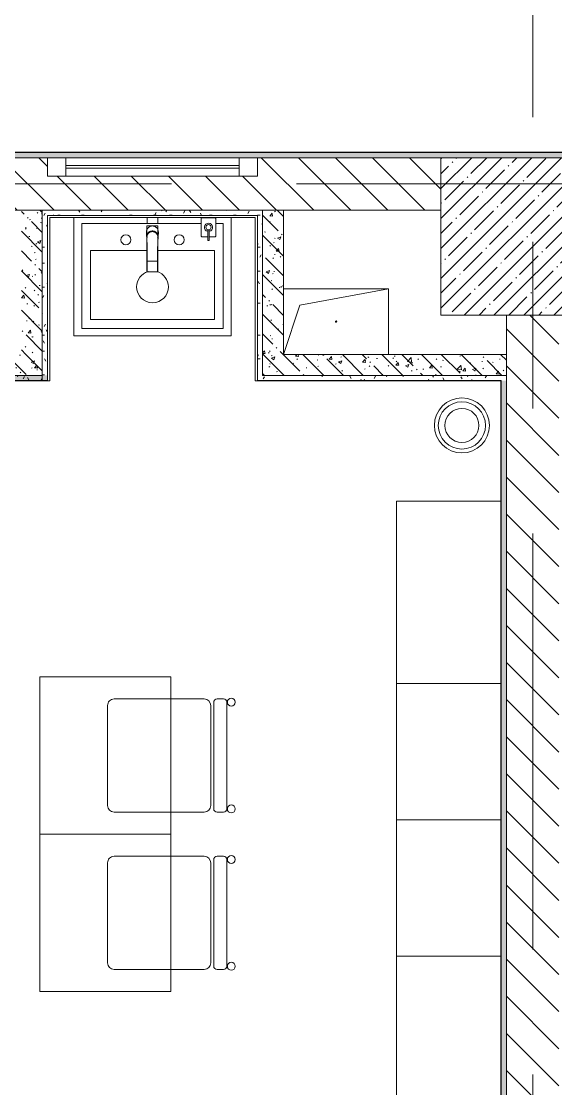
# Model space of a CAD drawing. Header units: millimetres. Extents: x -5714 to 188114, y -8553 to 29000.
# Drawn here: x 10560 to 12597, y 4350 to 8420 of the extents above; entities that cross this region are included whole.
import ezdxf

# ---------------------------------------------------------------- set-up
doc = ezdxf.new("R2010")
doc.units = ezdxf.units.MM
doc.linetypes.add('Осевая', pattern=[3175, 635, -476.25, 1587.5, -476.25])
for name, color, linetype, lineweight in [('0-1', 7, 'Continuous', 9), ('A-GENM', 7, 'Continuous', 9), ('A-GLAZ', 7, 'Continuous', 9), ('A-GLAZ-1', 7, 'Continuous', 13), ('A-WALL', 7, 'Continuous', 9), ('I-WALL', 7, 'Continuous', 9), ('P-SANR-FIXT', 7, 'Continuous', 9), ('P-SANR-FIXT-1', 7, 'Continuous', 13), ('S-COLS', 7, 'Continuous', 9), ('Оси-2', 7, 'Осевая', 9)]:
    doc.layers.add(name, color=color, linetype=linetype, lineweight=lineweight)
for name, color, linetype, lineweight, true_color in [('A-WALL-1', 7, 'Continuous', 9, 0x3c3c3c), ('A-WALL-FNSH-1', 7, 'Continuous', 9, 0x3c3c3c), ('I-FURN-1', 7, 'Continuous', 9, 0xf0f0f0)]:
    doc.layers.add(name, color=color, linetype=linetype, lineweight=lineweight, true_color=true_color)
pattern_1 = [(135, (0, 0), (-70.7107, -70.7107), [])]
pattern_2 = [(135, (0, 0), (-75.43415, -75.43415), [106.68, -17.78, 3.556, -17.78]), (135, (0, 75.39), (-75.43415, -75.43415), []), (50, (0, 0), (127.5292, -11.1576), [13.335, -146.685]), (355, (0, 0), (-24.6697, 133.74), [10.668, -117.348]), (100.451, (10.63, -0.93), (102.8597, 122.5818), [11.333, -124.663]), (46.184, (0, 35.56), (189.7552, -29.4304), [20.002, -220.027]), (96.636, (15.81, 33.1), (166.1822, 173.1996), [17, -186.995]), (351.184, (0, 35.56), (166.184, 173.1976), [16.002, -176.022]), (21, (17.78, 26.67), (106.1303, -71.586), [13.335, -146.685]), (326, (17.78, 26.67), (43.2619, 128.9318), [10.668, -117.348]), (71.451, (26.62, 20.7), (149.392, 57.3451), [11.333, -124.663]), (37.5, (0, 0), (2.16223, 59.18836), [3.353, -112.573, 3.353, -115.773, -117.792]), (37.5, (0, 0), (2.16223, 59.18836), [-235.052, 3.353, -114.44]), (7.5, (0, 0), (46.77386, 70.12615), [3.353, -64.567, 3.353, -109.906, -44.894]), (7.5, (0, 0), (46.77386, 70.12615), [-181.178, 3.353, -41.542]), (327.5, (-39.65, 0), (94.91367, -4.0101), [3.353, -41.097, 3.353, -135.331, -184.023]), (327.5, (-39.65, 0), (94.91367, -4.0101), [-183.134, 3.353, -180.67]), (317.5, (-57.43, 0), (103.69057, 17.7988), [3.353, -54.432, 3.353, -88.748, -130.683]), (317.5, (-57.43, 0), (103.69057, 17.7988), [-149.885, 3.353, -127.33])]
pattern_3 = [(0, (0, 0), (121.92, 30.48), [10.058, -81.382, 10.058, -81.382, -487.68]), (0, (0, 0), (121.92, 30.48), [-182.88, 10.058, -172.822, 10.058, -81.382, -213.36]), (0, (0, 0), (121.92, 30.48), [-457.2, 10.058, -50.902, 10.058, -142.342]), (120, (45.72, 15.24), (-87.356454, 90.345817), [10.058, -81.382, 10.058, -81.382, -487.68]), (120, (45.72, 15.24), (-87.356454, 90.345817), [-182.88, 10.058, -172.822, 10.058, -81.382, -213.36]), (120, (45.72, 15.24), (-87.356454, 90.345817), [-457.2, 10.058, -50.902, 10.058, -142.342]), (240, (60.96, 76.2), (-34.563546, -120.825817), [10.058, -81.382, 10.058, -81.382, -487.68]), (240, (60.96, 76.2), (-34.563546, -120.825817), [-182.88, 10.058, -172.822, 10.058, -81.382, -213.36]), (240, (60.96, 76.2), (-34.563546, -120.825817), [-457.2, 10.058, -50.902, 10.058, -142.342])]

# ---------------------------------------------------------------- blocks, each defined once
blk = doc.blocks.new('BSC_Колонна _Прямоугольная - 600х600-20441433-План размещения напольных электротехнических лючков и розеток 3 этажа в осях 1-12')
at = {"layer": 'S-COLS'}
h = blk.add_hatch(dxfattribs=at)
h.set_pattern_fill('FP_30', color=256, style=0, pattern_type=2)
h.set_pattern_definition([(45, (-12460, -7600), (-57.02463, 57.02463), []), (45, (-12402.975, -7600), (-57.02463, 57.02463), [100.806, -20.161, 3.353, -16.808])])
h.paths.add_polyline_path([(-300, -300), (300, -300), (300, 300), (-300, 300), (-300, -60.6)])
for p, q in [((300, 300), (-300, 300)), ((-300, 300), (-300, -300)), ((300, -300), (300, 300)), ((-300, -300), (300, -300))]:
    blk.add_line(p, q, dxfattribs=at)
blk = doc.blocks.new('GM_Отверстие прямоугольное _в плите_ - Отверстие-V35-План размещения напольных электротехнических лючков и розеток 3 этажа в осях 1-12')
at = {"layer": 'A-GENM'}
for p, q in [((-200, 125), (200, 125)), ((200, 125), (-200, 125)), ((-137.5, 62.5), (200, 125)), ((200, 125), (200, -125)), ((200, -125), (200, 125)), ((-200, -125), (-137.5, 62.5))]:
    blk.add_line(p, q, dxfattribs=at)
for start, end in [(360, 180), (180, 360)]:
    blk.add_arc((0, 0), 2.5, start, end, dxfattribs=at)
blk = doc.blocks.new('Стол базовый прямоугольный - 1_7а-25476368-План размещения напольных электротехнических лючков и розеток 3 этажа в осях 1-12')
at = {"layer": 'I-FURN-1'}
for p, q in [((250, 300), (-250, 300)), ((-250, 300), (-250, -300)), ((250, -300), (250, 300)), ((-250, -300), (250, -300))]:
    blk.add_line(p, q, dxfattribs=at)
blk = doc.blocks.new('Стул Breuer - 1_9а-25403171-План размещения напольных электротехнических лючков и розеток 3 этажа в осях 1-12')
at = {"layer": 'I-FURN-1'}
for p, q in [((-215.9, 215.9), (-215.9, 0)), ((190.5, 241.3), (-190.5, 241.3)), ((215.9, 0), (215.9, 215.9)), ((-215.9, 0), (-215.9, -127)), ((215.9, -127), (215.9, 0)), ((-190.5, -152.4), (190.5, -152.4)), ((-215.9, -176.2), (-215.9, -200.8)), ((203.2, -163.5), (-203.2, -163.5)), ((215.9, -200.8), (215.9, -176.2)), ((-203.2, -213.5), (203.2, -213.5))]:
    blk.add_line(p, q, dxfattribs=at)
for centre, radius, start, end in [((-190.5, 215.9), 25.4, 90, 180), ((190.5, 215.9), 25.4, 0, 90), ((-190.5, -127), 25.4, 180, 270), ((190.5, -127), 25.4, 270, 360), ((-203.2, -176.2), 12.7, 90, 180), ((-203.2, -200.8), 12.7, 180, 270), ((203.2, -176.2), 12.7, 360, 90), ((203.2, -200.8), 12.7, 270, 360), ((-203.5, -230.6), 15.1, 360, 180), ((-203.5, -230.6), 15.1, 180, 360), ((203.7, -230.6), 15.1, 360, 180), ((203.7, -230.6), 15.1, 180, 360)]:
    blk.add_arc(centre, radius, start, end, dxfattribs=at)
blk = doc.blocks.new('сифон - Для раковины-V87-План размещения напольных электротехнических лючков и розеток 3 этажа в осях 1-12')
at = {"layer": 'P-SANR-FIXT'}
blk.add_line((191.1, -40), (191.1, 40), dxfattribs=at)
at = {"layer": 'P-SANR-FIXT-1'}
for p, q in [((191.1, 20), (168.5, 20)), ((168.5, -20), (191.1, -20))]:
    blk.add_line(p, q, dxfattribs=at)
blk = doc.blocks.new('смеситель для раковины - Default-V91-План размещения напольных электротехнических лючков и розеток 3 этажа в осях 1-12')
at = {"layer": '0-1'}
for p, q in [((19.7, 151.6), (-19.8, 151.6)), ((-20.3, 110), (-20.4, 97.4)), ((19.8, 111.8), (-19.8, 111.8)), ((20.4, 97.4), (20.3, 110)), ((-22.8, 3), (-21.8, 15.6)), ((-20.7, 17.2), (-20.7, 16.7)), ((20.8, 16.7), (20.8, 17.2))]:
    blk.add_line(p, q, dxfattribs=at)
at = {"layer": '0-1', "flags": 128}
for points in [[(-19.8, 151.6), (-20, 151.6), (-20.2, 151.6), (-20.3, 151.5), (-20.4, 151.5), (-20.5, 151.4), (-20.6, 151.3), (-20.6, 151.2), (-20.7, 151.1), (-20.7, 151.1), (-20.7, 151), (-20.7, 151), (-20.8, 150.9), (-20.8, 150.6), (-20.8, 149.7), (-20.8, 148.7), (-20.8, 147.7), (-20.9, 146.7), (-20.9, 145.3), (-21.1, 93.2)], [(19.7, 151.6), (20, 151.6), (20.2, 151.6), (20.4, 151.5), (20.5, 151.4), (20.6, 151.3), (20.6, 151.3), (20.7, 151.2), (20.7, 151.1), (20.7, 151.1), (20.7, 151), (20.8, 151), (20.8, 150.9), (20.8, 150.6)], [(-21.8, 15.6), (-21.7, 19.7), (-21.6, 24.4), (-21.5, 30.8), (-21.4, 37.1), (-21.3, 49.4), (-21.2, 68.8), (-21.1, 88)], [(-18.9, 7.6), (-20, 10.3), (-20.8, 13.1), (-21.1, 18.6), (-21.1, 48.6), (-21.1, 93.2)], [(-19.8, 111.8), (-19.9, 111.8), (-20, 111.8), (-20.1, 111.8), (-20.1, 111.7), (-20.2, 111.7), (-20.3, 111.6), (-20.3, 111.5), (-20.3, 111.5), (-20.3, 111.4), (-20.3, 111.4), (-20.3, 111.4), (-20.3, 111.3), (-20.3, 111.2), (-20.3, 111), (-20.3, 110.8), (-20.3, 110.6), (-20.3, 110.3), (-20.3, 110)], [(12.1, -0.1), (14.4, 1.7), (18.1, 6.1), (20.4, 11.5), (21.2, 17.2), (21.2, 36.2), (21.1, 56), (21, 111.4)], [(19.8, 111.8), (19.9, 111.8), (20, 111.8), (20.1, 111.8), (20.2, 111.7), (20.2, 111.6), (20.3, 111.6), (20.3, 111.5), (20.3, 111.5), (20.3, 111.4), (20.3, 111.4), (20.3, 111.3), (20.3, 111.1), (20.3, 110.9), (20.3, 110.7), (20.3, 110.4), (20.3, 110)], [(21.8, 15.6), (22.1, 11.2), (22.8, 3)]]:
    blk.add_lwpolyline(points, dxfattribs=at)
at = {"layer": 'P-SANR-FIXT'}
for p, q in [((21, 151.6), (-21, 151.6)), ((-21, 151.6), (-21, -23)), ((-19.7, 144), (-19.8, 111.7)), ((19.8, 111.7), (19.7, 144)), ((21, -23), (21, 151.6)), ((-21, 19.9), (-20.8, 19.8)), ((-19.7, 18.5), (-20.9, 18.5)), ((-20.9, 18.3), (-19.7, 18.3)), ((-20.4, 22), (-20.8, 19.8)), ((19.4, 12.9), (20.2, 11.6)), ((20.8, 19.8), (20.4, 22)), ((21, 19.9), (20.8, 19.8)), ((20.9, 18.5), (20.8, 19.8)), ((20.9, 18.4), (21.1, 18.4)), ((22.5, 5), (22.9, 0.9)), ((-21, -23), (21, -23)), ((-0.6, -2.8), (0.6, -2.8))]:
    blk.add_line(p, q, dxfattribs=at)
at = {"layer": 'P-SANR-FIXT', "flags": 128}
for points in [[(-21.1, 16.9), (-21.1, 42.2), (-21, 67.6), (-20.8, 118.3), (-20.7, 143.7), (-20.7, 149.4), (-20.8, 150.2), (-20.9, 145.3), (-20.9, 138.9), (-21.1, 88.1)], [(-20.1, 88.1), (-20.1, 99.6), (-20, 111), (-20, 122.4), (-19.9, 133.8), (-19.9, 145.2)], [(19.9, 145.2), (19.9, 138.9), (19.9, 132.6), (20, 126.2), (20, 119.9), (20, 113.5), (20, 107.2), (20.1, 100.8), (20.1, 94.5), (20.1, 88.1)], [(21.1, 88.1), (20.9, 138.9), (20.9, 145.3), (20.8, 150.2), (20.7, 149.4), (20.7, 143.7), (20.8, 118.3), (21, 67.6), (21.1, 42.2), (21.1, 16.9)], [(-21.1, 18.6), (-21.1, 18.6), (-21.1, 18.6), (-21, 18.6), (-21, 18.6), (-21, 18.5), (-20.9, 18.5), (-20.9, 18.5)], [(-21.1, 18.4), (-21.1, 18), (-21.1, 17.6), (-21.1, 17.2), (-21.1, 16.8), (-21.1, 16.4)], [(-20.8, 19.8), (-20.9, 19.2), (-20.9, 18.5)], [(-15.9, 4.1), (-13.1, 1.6), (-9.8, -0.4), (-6.1, -1.8), (-2.1, -2.5), (2.1, -2.5), (6.1, -1.8), (9.8, -0.4), (11.1, 0.4)], [(11.5, 0.5), (13.1, 1.6), (15.9, 4.1)], [(21.1, 16.4), (21.1, 16.8), (21.1, 17.2), (21.1, 17.6), (21.1, 18), (21.1, 18.4)], [(22.9, 0.9), (22.7, 3.2), (22.5, 5.6), (22.3, 7.9), (22.1, 10.8), (21.8, 15.2)], [(0.6, -3.9), (0.3, -3.9), (0.1, -3.9), (-0.1, -3.9), (-0.3, -3.9), (-0.6, -3.9)]]:
    blk.add_lwpolyline(points, dxfattribs=at)
at = {"layer": 'P-SANR-FIXT'}
for centre, major_axis, ratio, start_param, end_param in [((-19.8, 109.7), (-0.5, 0.002), 0.095846, 0.017294, 1.571164), ((19.8, 109.7), (0.5, 0.002), 0.095848, 4.711795, 6.265892), ((0, 17.2), (20.8, 0), 0.98634, 3.038054, 3.141593), ((0, 17.2), (20.8, 0), 0.98634, 3.141593, 3.441377), ((0, 16.7), (20.8, 0), 0.98634, 3.141593, 3.372062), ((0, 16.7), (20.7, 0), 0.98634, 3.571127, 3.769911), ((0, 17.2), (20.8, 0), 0.98634, 3.613983, 5.358408), ((0, 16.7), (20.7, 0), 0.98634, 3.994763, 4.083653), ((0, 16.7), (20.8, 0), 0.98634, 5.376246, 5.846752), ((0, 17.2), (20.8, 0), 0.98634, 5.499139, 5.804813), ((0, 17.2), (-20.8, 0), 0.98634, 2.841808, 3.141593), ((0, 16.7), (20.8, 0), 0.98634, 6.052716, 6.283185), ((0, 17.2), (20.8, 0), 0.98634, 0, 0.103539), ((0, 16.7), (20.7, 0), 0.98634, 4.276566, 4.807479), ((0, 16.7), (20.8, 0), 0.98634, 4.9338, 5.10736)]:
    blk.add_ellipse(centre, major_axis=major_axis, ratio=ratio, start_param=start_param, end_param=end_param, dxfattribs=at)
for points, knots in [([(-19.9, 145.2), (-19.9, 146), (-19.9, 147.4), (-19.8, 149.3), (-19.8, 150.7), (-19.8, 151.5), (-19.8, 151.6), (-19.8, 151.6)], [0, 0, 0, 0, 0.1, 0.2, 0.3, 0.4, 0.4725859, 0.4725859, 0.4725859, 0.4725859]), ([(-19.8, 151.6), (-19.7, 151.6), (-19.7, 151.6), (-19.7, 151.2), (-19.7, 150), (-19.7, 148.3), (-19.7, 146.2), (-19.7, 144.8), (-19.7, 144)], [0.4728347, 0.4728347, 0.4728347, 0.4728347, 0.5, 0.6, 0.7, 0.8, 0.9, 1, 1, 1, 1]), ([(19.7, 144), (19.7, 144.8), (19.7, 146.2), (19.7, 148.3), (19.7, 150), (19.7, 151.2), (19.7, 151.6), (19.7, 151.6), (19.7, 151.6)], [0, 0, 0, 0, 0.1, 0.2, 0.3, 0.4, 0.5, 0.5274121, 0.5274121, 0.5274121, 0.5274121]), ([(19.7, 151.6), (19.8, 151.6), (19.8, 151.5), (19.8, 150.7), (19.8, 149.3), (19.9, 147.4), (19.9, 146), (19.9, 145.2)], [0.5275209, 0.5275209, 0.5275209, 0.5275209, 0.6, 0.7, 0.8, 0.9, 1, 1, 1, 1]), ([(-21.1, 88.1), (-21.1, 85.7), (-21.1, 82.2), (-21.1, 77.5), (-21.2, 73.9), (-21.2, 70.4), (-21.2, 66.8), (-21.2, 63.9), (-21.2, 61.5), (-21.2, 59.8), (-21.2, 58), (-21.2, 55.7), (-21.3, 52.8), (-21.3, 49.3), (-21.3, 46), (-21.3, 42.6), (-21.4, 39.4), (-21.4, 36.2), (-21.5, 32.2), (-21.5, 27.5), (-21.7, 20.9), (-21.8, 17.2), (-21.8, 15.2)], [0, 0, 0, 0, 0.083333, 0.125, 0.166667, 0.208333, 0.25, 0.291667, 0.3125, 0.333333, 0.354167, 0.375, 0.416667, 0.458333, 0.5, 0.541667, 0.583333, 0.625, 0.666667, 0.75, 0.833333, 1, 1, 1, 1]), ([(-20.4, 97.4), (-20.4, 91.1), (-20.5, 81.8), (-20.6, 69.7), (-20.6, 60), (-20.7, 52.6), (-20.8, 47.4), (-20.8, 45.2), (-20.8, 43.5), (-20.9, 41.8), (-20.9, 39.8), (-20.9, 37.7), (-20.9, 36.2), (-20.9, 35.4), (-21, 34.1), (-21, 32.6), (-21, 31), (-21, 29.7), (-21, 28.6), (-21, 27.7), (-21, 26.8), (-21.1, 25.6), (-21.1, 22.9), (-21.1, 20.4), (-21.1, 18.4)], [0, 0, 0, 0, 0.222222, 0.333333, 0.444444, 0.583333, 0.618056, 0.652778, 0.670139, 0.6875, 0.722222, 0.756944, 0.774306, 0.782986, 0.791667, 0.826389, 0.84375, 0.861111, 0.878472, 0.887153, 0.895833, 0.913194, 0.930556, 1, 1, 1, 1]), ([(-20.5, 43.6), (-20.5, 44.1), (-20.5, 44.9), (-20.5, 45.9), (-20.4, 46.5), (-20.4, 47), (-20.4, 47.6), (-20.3, 48.2), (-20.3, 49.3), (-20.3, 50.8), (-20.3, 52.7), (-20.3, 54.8), (-20.2, 57.1), (-20.2, 60.5), (-20.1, 67), (-20, 78.4), (-19.9, 90.5), (-19.9, 97.4)], [0.3665203, 0.3665203, 0.3665203, 0.3665203, 0.3928571, 0.4107143, 0.4196429, 0.4285714, 0.4375, 0.4464286, 0.4642857, 0.5, 0.5357143, 0.5714286, 0.6071429, 0.6428571, 0.7142857, 0.8571429, 1, 1, 1, 1]), ([(-19.8, 111.8), (-19.8, 111.8), (-19.8, 111.7), (-19.8, 110.9), (-19.8, 110.1), (-19.8, 109.7)], [0.4695548, 0.4695548, 0.4695548, 0.4695548, 0.6, 0.8, 1, 1, 1, 1]), ([(19.8, 109.7), (19.8, 110.1), (19.8, 110.9), (19.8, 111.7), (19.8, 111.8), (19.8, 111.8)], [0, 0, 0, 0, 0.2, 0.4, 0.5304748, 0.5304748, 0.5304748, 0.5304748]), ([(19.9, 97.4), (19.9, 90.5), (20, 78.4), (20.1, 66.9), (20.2, 60.3), (20.3, 57), (20.3, 54.6), (20.3, 52.6), (20.3, 50.7), (20.3, 49.2), (20.4, 48.1), (20.4, 47.4), (20.4, 46.9), (20.4, 46.4), (20.4, 45.8), (20.4, 44.6), (20.4, 43), (20.4, 41.3), (20.5, 40), (20.5, 39.2), (20.6, 38.5), (20.7, 37.9), (20.7, 37.5)], [0, 0, 0, 0, 0.1428571, 0.2857143, 0.3571429, 0.3928571, 0.4285714, 0.4642857, 0.5, 0.5357143, 0.5535714, 0.5625, 0.5714286, 0.5803571, 0.5892857, 0.6071429, 0.6428571, 0.6785714, 0.6964286, 0.7053571, 0.7142857, 0.7301718, 0.7301718, 0.7301718, 0.7301718]), ([(20.1, 88.1), (20.1, 88.2), (20.2, 88.3), (20.4, 88.2), (20.5, 88), (20.6, 87.8), (20.7, 87.5), (20.7, 87.3), (20.8, 87.1), (20.9, 87), (20.9, 86.8), (20.9, 86.7)], [0, 0, 0, 0, 0.1, 0.19375, 0.25, 0.3, 0.35, 0.4, 0.45, 0.525, 0.575, 0.575, 0.575, 0.575]), ([(21.1, 18.4), (21.1, 19.2), (21.1, 20.8), (21.1, 23.1), (21.1, 25), (21.1, 26.5), (21, 27.6), (21, 28.6), (21, 30), (21, 31.7), (21, 33.4), (21, 34.6), (20.9, 35.2), (20.9, 35.7), (20.9, 36.3), (20.9, 36.9), (20.9, 38.1), (20.9, 39.8), (20.9, 41.4), (20.8, 42.8), (20.8, 44.1), (20.8, 45.8), (20.8, 48.6), (20.7, 53.5), (20.6, 60.7), (20.6, 68.9), (20.5, 76.5), (20.5, 85.7), (20.4, 92.7), (20.4, 97.4)], [0, 0, 0, 0, 0.027778, 0.055556, 0.083333, 0.097222, 0.111111, 0.125, 0.138889, 0.166667, 0.194444, 0.208333, 0.215278, 0.222222, 0.229167, 0.236111, 0.25, 0.277778, 0.305556, 0.319444, 0.333333, 0.361111, 0.388889, 0.444444, 0.555556, 0.666667, 0.75, 0.833333, 1, 1, 1, 1]), ([(21.8, 15.2), (21.8, 16.4), (21.7, 19.4), (21.6, 24.2), (21.5, 28.2), (21.5, 30.6), (21.5, 32.4), (21.4, 34.1), (21.4, 35.8), (21.4, 37.3), (21.4, 38.7), (21.4, 39.8), (21.4, 41), (21.3, 42.6), (21.3, 44.7), (21.3, 47.5), (21.3, 50.9), (21.2, 55.1), (21.2, 60), (21.2, 65.1), (21.2, 69.9), (21.2, 74.5), (21.1, 80.6), (21.1, 85.1), (21.1, 88.1)], [0, 0, 0, 0, 0.142857, 0.285714, 0.357143, 0.392857, 0.428571, 0.464286, 0.5, 0.535714, 0.553571, 0.571429, 0.589286, 0.607143, 0.642857, 0.678571, 0.714286, 0.75, 0.785714, 0.821429, 0.857143, 0.892857, 0.928571, 1, 1, 1, 1]), ([(-21, 19.9), (-21, 20.5), (-20.9, 21.9), (-20.9, 23.9), (-20.9, 25.6), (-20.9, 26.9), (-20.9, 27.6), (-20.9, 28.1), (-20.9, 28.7), (-20.9, 29.4), (-21, 30.9), (-21, 33.1), (-21, 35.5), (-20.9, 37.4), (-20.9, 38.5), (-20.8, 39.3), (-20.7, 40.1), (-20.7, 40.7), (-20.6, 41.2), (-20.6, 41.3)], [0, 0, 0, 0, 0.0357143, 0.0714286, 0.1071429, 0.125, 0.1339286, 0.1428571, 0.1517857, 0.1607143, 0.1785714, 0.2142857, 0.25, 0.2678571, 0.2857143, 0.2946429, 0.3035714, 0.3214286, 0.3257253, 0.3257253, 0.3257253, 0.3257253]), ([(-21.8, 15.2), (-21.9, 13.9), (-22, 12.1), (-22.1, 10.1), (-22.2, 8.7), (-22.3, 7.5), (-22.4, 6.6), (-22.5, 5.7), (-22.6, 4.8), (-22.7, 3.8), (-22.8, 2.5), (-22.9, 1.5), (-22.9, 0.9)], [0, 0, 0, 0, 0.166667, 0.25, 0.333333, 0.416667, 0.5, 0.583333, 0.666667, 0.75, 0.833333, 1, 1, 1, 1]), ([(22.9, 0.3), (22.9, -2.5), (22.3, -6.4), (20, -11.4), (17.7, -14.7), (14.9, -17.6), (11.6, -20), (7.9, -21.7), (4.5, -22.6), (1.5, -23), (-1.9, -23), (-6, -22.4), (-10, -20.8), (-12.8, -19.1), (-14.8, -17.5), (-16.7, -15.8), (-18.8, -13.3), (-21.9, -8.1), (-22.9, -3.2), (-22.9, 0.3)], [0, 0, 0, 0, 0.111111, 0.166667, 0.222222, 0.277778, 0.333333, 0.388889, 0.444444, 0.479167, 0.513889, 0.583333, 0.652778, 0.6875, 0.722222, 0.756944, 0.791667, 0.861111, 1, 1, 1, 1]), ([(-21, 19.9), (-21, 19.7), (-21, 19.5), (-21.1, 19.2), (-21.1, 18.9), (-21.1, 18.7), (-21.1, 18.6)], [0, 0, 0, 0, 0.333333, 0.5, 0.666667, 1, 1, 1, 1]), ([(-0.6, -3.9), (-1.6, -3.9), (-3.8, -3.7), (-7, -2.8), (-10, -1.5), (-12.8, 0.2), (-15.2, 2.3), (-17.3, 4.8), (-18.7, 7.1), (-19.6, 9), (-20.1, 10.6), (-20.6, 12.1), (-21, 14.3), (-21.1, 15.9), (-21.1, 16.9)], [0, 0, 0, 0, 0.1, 0.2, 0.3, 0.4, 0.5, 0.6, 0.7, 0.75, 0.8, 0.85, 0.9, 1, 1, 1, 1]), ([(-21.1, 16.4), (-21.1, 14.3), (-20.4, 11.1), (-18.7, 7.6), (-17.5, 5.8), (-16.4, 4.5), (-15.2, 3.2), (-13.9, 2.1), (-12.5, 1), (-10.9, 0.1), (-9.2, -0.7), (-6.9, -1.7), (-3.8, -2.5), (0, -2.8), (3.8, -2.5), (6.9, -1.7), (9, -0.9), (10.1, -0.3), (10.9, 0.1), (11.7, 0.5), (12.7, 1.2), (13.9, 2), (15, 3), (15.8, 3.8), (16.4, 4.5), (17, 5.2), (17.7, 6.2), (18.6, 7.6), (19.3, 9), (19.7, 9.9), (19.9, 10.5), (20, 10.9), (20.2, 11.2), (20.3, 11.7), (20.6, 12.6), (20.8, 13.8), (21, 15.1), (21.1, 16), (21.1, 16.4)], [0, 0, 0, 0, 0.111111, 0.166667, 0.194444, 0.222222, 0.25, 0.277778, 0.305556, 0.333333, 0.361111, 0.388889, 0.444444, 0.5, 0.555556, 0.611111, 0.638889, 0.652778, 0.666667, 0.680556, 0.694444, 0.722222, 0.75, 0.763889, 0.777778, 0.791667, 0.805556, 0.833333, 0.861111, 0.875, 0.881944, 0.888889, 0.895833, 0.902778, 0.916667, 0.944444, 0.972222, 1, 1, 1, 1]), ([(-20.8, 14.6), (-20.7, 14.1), (-20.6, 12.9), (-20.2, 11.6), (-20, 10.9)], [0, 0, 0, 0, 0.4, 1, 1, 1, 1]), ([(-20, 10.9), (-19.6, 9.8), (-18.5, 7.4), (-17, 5.2), (-15.9, 4.1)], [0, 0, 0, 0, 0.444444, 1, 1, 1, 1]), ([(21.1, 16.9), (21.1, 15.9), (21, 13.7), (20.2, 10.6), (19, 7.6), (16.7, 3.9), (12.9, 0), (7.1, -3.1), (2.7, -3.9), (0.6, -3.9)], [0, 0, 0, 0, 0.1, 0.2, 0.3, 0.4, 0.6, 0.8, 1, 1, 1, 1]), ([(15.9, 4.1), (16.7, 5), (18.4, 7.2), (19.5, 9.5), (20, 10.9)], [0, 0, 0, 0, 0.444444, 1, 1, 1, 1]), ([(20, 10.9), (20.2, 11.4), (20.5, 12.7), (20.7, 13.9), (20.8, 14.6)], [0, 0, 0, 0, 0.444444, 1, 1, 1, 1]), ([(20.9, 33.9), (20.9, 33.6), (20.9, 32.5), (20.9, 30.9), (20.9, 29.2), (20.9, 28.3), (20.9, 27.5), (20.9, 26.8), (20.9, 25.6), (20.9, 23.9), (21, 21.9), (21, 20.5), (21, 19.9)], [0.7766981, 0.7766981, 0.7766981, 0.7766981, 0.7857143, 0.8214286, 0.8392857, 0.8571429, 0.8660714, 0.875, 0.8928571, 0.9285714, 0.9642857, 1, 1, 1, 1]), ([(-0.6, -3.9), (-0.6, -3.9), (-0.6, -3.7), (-0.6, -3.5), (-0.6, -3.1), (-0.6, -2.9), (-0.6, -2.8)], [0, 0, 0, 0, 0.363636, 0.545455, 0.727273, 1, 1, 1, 1]), ([(0.6, -3.9), (0.6, -3.9), (0.6, -3.7), (0.6, -3.5), (0.6, -3.1), (0.6, -2.9), (0.6, -2.8)], [0, 0, 0, 0, 0.363636, 0.545455, 0.727273, 1, 1, 1, 1])]:
    blk.add_open_spline(points, degree=3, knots=knots, dxfattribs=at)
for points in [[(-20.1, 88.1), (-20.4, 88.2), (-20.6, 88.2), (-20.8, 88.2)], [(-20, 85.7), (-20.1, 86.5), (-20.1, 87.3), (-20.1, 88.1)], [(-19.8, 111.8), (-19.8, 111.8), (-19.8, 111.8), (-19.8, 111.8)], [(19.8, 111.8), (19.8, 111.8), (19.8, 111.8), (19.8, 111.8)], [(20.1, 88.1), (20.1, 87.3), (20.1, 86.5), (20, 85.7)], [(-22.9, 0.9), (-22.9, 2.2), (-22.8, 3.6), (-22.6, 4.9)], [(-21.8, 15.2), (-21.8, 16.4), (-21.7, 17.6), (-21.4, 18.8)], [(-21.2, 19.5), (-21, 20.5), (-20.6, 21.4), (-20.2, 22.3)], [(-20.9, 18.4), (-21, 18.4), (-21.1, 18.4), (-21.1, 18.5)], [(-20.4, 22.5), (-20.7, 21.7), (-20.9, 20.8), (-21, 19.9)], [(-20.9, 18.3), (-20.9, 17.7), (-20.9, 16.5), (-20.8, 15.2), (-20.8, 14.6)], [(20.7, 19.9), (20.7, 17.5), (19.9, 12.6), (16.3, 6), (10.7, 1.1), (3.8, -1.6), (-3.7, -1.6), (-10.7, 1.1), (-16.3, 6), (-19.9, 12.6), (-20.7, 17.5), (-20.7, 19.9)], [(20.2, 22.3), (21.2, 20.1), (21.8, 17.6), (21.8, 15.2)], [(21, 19.9), (20.9, 20.8), (20.7, 21.7), (20.4, 22.5)], [(20.8, 14.6), (20.8, 15.2), (20.9, 16.5), (20.9, 17.8), (20.9, 18.4)], [(21.1, 18.5), (21.1, 18.5), (21, 18.5), (20.9, 18.5)], [(21.1, 18.5), (21.1, 18.6), (21.1, 18.7), (21.1, 18.9), (21.1, 19.2), (21.1, 19.4), (21, 19.6), (21, 19.8), (21, 19.9)], [(-3, -2.5), (-2.2, -2.7), (-1.4, -2.7), (-0.6, -2.8)]]:
    blk.add_open_spline(points, degree=3, dxfattribs=at)
blk = doc.blocks.new('мусорная корзина - Round_ Metal-30590745-План размещения напольных электротехнических лючков и розеток 3 этажа в осях 1-12')
at = {"layer": 'P-SANR-FIXT'}
for radius, start, end in [(105, 0, 180), (90, 360, 180), (65, 0, 180), (105, 180, 360), (90, 180, 360), (65, 180, 360)]:
    blk.add_arc((0, 0), radius, start, end, dxfattribs=at)
blk = doc.blocks.new('Мойка кухонная - Раковина Roca Victoria-N Unik 600х460 мм-V92-План размещения напольных электротехнических лючков и розеток 3 этажа в осях 1-12')
at = {"layer": 'P-SANR-FIXT'}
for p, q in [((186, 0), (-270, 0)), ((-270, 0), (-270, -400)), ((270, 0), (241, 0)), ((270, -400), (270, 0)), ((-20.5, -102.3), (-236.6, -102.3)), ((-236.6, -102.3), (-236.6, -366.4)), ((236.1, -102.3), (19.4, -102.3)), ((236.1, -366.4), (236.1, -102.3)), ((-270, -400), (270, -400)), ((-236.6, -366.4), (236.1, -366.4))]:
    blk.add_line(p, q, dxfattribs=at)
for centre, radius, start, end in [((-101.6, -61.9), 19, 90, 180), ((-101.6, -61.9), 19, 180, 270), ((-101.6, -61.9), 19, 360, 90), ((-101.6, -61.9), 19.1, 270, 360), ((101.6, -61.9), 19.1, 360, 180), ((101.6, -61.9), 19.1, 180, 360), ((0, -241.3), 60.5, 106.4507, 180), ((0, -241.3), 60.5, 360, 72.9655), ((0, -241.3), 60.5, 180, 360)]:
    blk.add_arc(centre, radius, start, end, dxfattribs=at)
blk = doc.blocks.new('TOY_Диспансер мыло - Дозатор Elegance new 11654 019001 хром-30769669-План размещения напольных электротехнических лючков и розеток 3 этажа в осях 1-12')
at = {"layer": 'A-GENM'}
for p, q in [((97.5, 89.2), (97.5, 21.5)), ((122.2, 91.2), (99.5, 91.2)), ((122.2, 91.2), (102.9, 91.2)), ((127.9, 106.1), (122.2, 106.1)), ((122.2, 106.1), (122.2, 91.2)), ((122.2, 92.2), (122.2, 64.8)), ((127.9, 91.2), (127.9, 106.1)), ((127.9, 64.8), (127.9, 92.2)), ((146.9, 91.2), (127.9, 91.2)), ((150.5, 91.2), (127.9, 91.2)), ((152.5, 21.5), (152.5, 89.2)), ((99.5, 19.5), (105, 19.5)), ((145, 19.5), (105, 19.5)), ((105, 19.5), (105, 18)), ((145, 18), (145, 19.5)), ((145, 19.5), (150.5, 19.5))]:
    blk.add_line(p, q, dxfattribs=at)
blk.add_circle((125, 55.2), 10, dxfattribs=at)
for centre, radius, start, end in [((99.5, 89.2), 2, 90, 180), ((150.5, 89.2), 2, 360, 90), ((125, 55.2), 15.7, 100.4353, 79.365), ((99.5, 21.5), 2, 180, 270), ((150.5, 21.5), 2, 270, 0)]:
    blk.add_arc(centre, radius, start, end, dxfattribs=at)
blk = doc.blocks.new('шкаф 1_112 - шкаф 1_112-31117176-План размещения напольных электротехнических лючков и розеток 3 этажа в осях 1-12')
at = {"layer": 'I-FURN-1'}
for p, q in [((-400, 6070), (-400, 0)), ((0, 6070), (-400, 6070)), ((0, 6070), (-400, 6070)), ((-400, 6070), (-400, 5375)), ((-400, 5375), (-400, 6070)), ((-400, 6070), (0, 6070)), ((0, 1), (0, 6070)), ((0, 5375), (0, 6070)), ((0, 6070), (0, 5375)), ((-400, 5375), (0, 5375)), ((0, 5375), (-400, 5375)), ((-400, 5375), (-400, 4855)), ((-400, 4855), (-400, 5375)), ((-400, 5375), (0, 5375)), ((-400, 5375), (0, 5375)), ((0, 5375), (-400, 5375)), ((0, 4855), (0, 5375)), ((0, 5375), (0, 4855)), ((-400, 4855), (0, 4855)), ((-400, 4855), (0, 4855)), ((0, 4855), (-400, 4855)), ((0, 4855), (-400, 4855)), ((-400, 4855), (-400, 4335)), ((-400, 4335), (-400, 4855)), ((-400, 4855), (0, 4855)), ((0, 4335), (0, 4855)), ((0, 4855), (0, 4335)), ((-400, 4335), (0, 4335)), ((0, 4335), (-400, 4335)), ((-400, 4335), (-400, 3815)), ((-400, 3815), (-400, 4335)), ((-400, 4335), (0, 4335)), ((-400, 4335), (0, 4335)), ((0, 4335), (-400, 4335)), ((0, 3815), (0, 4335)), ((0, 4335), (0, 3815))]:
    blk.add_line(p, q, dxfattribs=at)
blk = doc.blocks.new('120_Окно_СКБ_1Ст - 120_Окно_СКБ_1Ст 400х800 EI30-24230873-План размещения напольных электротехнических лючков и розеток 3 этажа в осях 1-12')
at = {"layer": 'A-GLAZ'}
for p, q in [((400, 100), (-400, 100)), ((330, 70), (-330, 70)), ((330, 60), (-330, 60)), ((-400, 30), (400, 30))]:
    blk.add_line(p, q, dxfattribs=at)
at = {"layer": 'A-GLAZ-1'}
for p, q in [((-400, 30), (-400, 100)), ((-400, 100), (-330, 100)), ((-330, 100), (-330, 30)), ((330, 30), (330, 100)), ((330, 100), (400, 100)), ((400, 100), (400, 30)), ((-330, 30), (-400, 30)), ((400, 30), (330, 30))]:
    blk.add_line(p, q, dxfattribs=at)

msp = doc.modelspace()

# ---------------------------------------------------------------- hatches: boundary and pattern name
at = {"layer": 'I-WALL'}
h = msp.add_hatch(dxfattribs=at)
h.set_pattern_fill('FP_35', color=256, style=0, pattern_type=2)
h.set_pattern_definition(pattern_3)
h.paths.add_polyline_path([(38086.5, 7900), (38282.7, 7900.8), (38282.7, 7920), (33010, 7920), (33010, 7900), (37990, 7900)])
h.paths.add_polyline_path([(30510, 7900), (30510, 7920), (27465, 7920), (27465, 7908), (27495, 7908), (27495, 7900), (29809.7, 7900)])
h.paths.add_polyline_path([(26335, 7900), (26335, 7908), (26365, 7908), (26365, 7920), (24051, 7920), (24051, 7900), (26160, 7900)])
h.paths.add_polyline_path([(22611, 7900), (22611, 7920), (15009.3, 7920), (15009.3, 7900), (22605.8, 7900)])
h.paths.add_polyline_path([(13182.7, 7900), (13569.3, 7900), (13569.3, 7920), (6530, 7920), (6530, 7900), (12760, 7900)])
h.paths.add_polyline_path([(3759.7, 7900), (4030, 7900), (4030, 7920), (3285, 7920), (3285, 7908), (3340, 7908), (3340, 7900), (3730, 7900)])
h.paths.add_polyline_path([(1830, 7900), (1830, 7908), (1885, 7908), (1885, 7920), (1250, 7920), (1250, 7900)])
h = msp.add_hatch(dxfattribs=at)
h.set_pattern_fill('FP_8', color=256, style=0, pattern_type=2)
h.set_pattern_definition(pattern_1)
h.paths.add_polyline_path([(16660, 7700), (16660, 7900), (15009.3, 7900), (15009.3, 7700), (16548.1, 7700)])
h.paths.add_polyline_path([(13569.3, 7700), (13569.3, 7900), (12760, 7900), (12760, 7700), (13182.7, 7700)])
h.paths.add_polyline_path([(11480, 7700), (12160, 7700), (12160, 7900), (11460, 7900), (11460, 7830), (10660, 7830), (10660, 7900), (8260, 7900), (8260, 7700), (11460, 7700)])
h.paths.add_polyline_path([(7031, 7700), (7660, 7700), (7660, 7900), (6530, 7900), (6530, 7700)])
h.paths.add_polyline_path([(4030, 7700), (4030, 7900), (3750, 7900), (3750, 7700), (3759.7, 7700)])
h = msp.add_hatch(dxfattribs=at)
h.set_pattern_fill('FP_17', color=256, style=0, pattern_type=2)
h.set_pattern_definition(pattern_2)
h.paths.add_polyline_path([(10640, 7150), (10640, 7700), (10560, 7700), (10560, 7150)])
h = msp.add_hatch(dxfattribs=at)
h.set_pattern_fill('FP_35', color=256, style=0, pattern_type=2)
h.set_pattern_definition(pattern_3)
h.paths.add_polyline_path([(10640, 7070), (10660, 7070), (10660, 7700), (10640, 7700), (10640, 7539.4)])
h = msp.add_hatch(dxfattribs=at)
h.set_pattern_fill('FP_35', color=256, style=0, pattern_type=2)
h.set_pattern_definition(pattern_3)
h.paths.add_polyline_path([(11452, 7680), (11460, 7680), (11460, 7700), (10660, 7700), (10660, 7680), (11451.9, 7680)])
h = msp.add_hatch(dxfattribs=at)
h.set_pattern_fill('FP_35', color=256, style=0, pattern_type=2)
h.set_pattern_definition(pattern_3)
h.paths.add_polyline_path([(11480, 7050), (11480, 7700), (11460, 7700), (11460, 7050)])
h = msp.add_hatch(dxfattribs=at)
h.set_pattern_fill('FP_17', color=256, style=0, pattern_type=2)
h.set_pattern_definition(pattern_2)
h.paths.add_polyline_path([(11560, 7070), (11560, 7700), (11480, 7700), (11480, 7070)])
h = msp.add_hatch(dxfattribs=at)
h.set_pattern_fill('FP_8', color=256, style=0, pattern_type=2)
h.set_pattern_definition(pattern_1)
h.paths.add_polyline_path([(12509.7, 500), (12610, 500), (12610, 7300), (12410, 7300), (12410, 500)])
h = msp.add_hatch(dxfattribs=at)
h.set_pattern_fill('FP_17', color=256, style=0, pattern_type=2)
h.set_pattern_definition(pattern_2)
h.paths.add_polyline_path([(10640, 7070), (10640, 7150), (9860, 7150), (9860, 7070), (10490.4, 7070)])
h = msp.add_hatch(dxfattribs=at)
h.set_pattern_fill('FP_17', color=256, style=0, pattern_type=2)
h.set_pattern_definition(pattern_2)
h.paths.add_polyline_path([(12410, 7070), (12410, 7150), (11560, 7150), (11560, 7070), (11836.6, 7070)])
h = msp.add_hatch(dxfattribs=at)
h.set_pattern_fill('FP_35', color=256, style=0, pattern_type=2)
h.set_pattern_definition(pattern_3)
h.paths.add_polyline_path([(10660, 7050), (10660, 7070), (7031, 7070), (7031, 7050), (10490.4, 7050)])
h = msp.add_hatch(dxfattribs=at)
h.set_pattern_fill('FP_35', color=256, style=0, pattern_type=2)
h.set_pattern_definition(pattern_3)
h.paths.add_polyline_path([(10640, 7050), (10640, 7070), (9780, 7070), (9780, 7050), (10490.4, 7050)])
h = msp.add_hatch(dxfattribs=at)
h.set_pattern_fill('FP_35', color=256, style=0, pattern_type=2)
h.set_pattern_definition(pattern_3)
h.paths.add_polyline_path([(12390, 7050), (12410, 7050), (12410, 7070), (11480, 7070), (11480, 7050), (12389, 7050)])
h = msp.add_hatch(dxfattribs=at)
h.set_pattern_fill('FP_35', color=256, style=0, pattern_type=2)
h.set_pattern_definition(pattern_3)
h.paths.add_polyline_path([(12390, 500), (12410, 500), (12410, 7050), (12390, 7050), (12390, 520)])

# ---------------------------------------------------------------- linework, layer by layer
at = {"layer": 'A-WALL'}
for p, q in [((10660, 7900), (8260, 7900)), ((12160, 7900), (11460, 7900)), ((9860, 7700), (12160, 7700)), ((12410, 500), (12410, 7300)), ((12390, 520), (12390, 7050))]:
    msp.add_line(p, q, dxfattribs=at)
at = {"layer": 'A-WALL-1'}
for p, q in [((13569.3, 7920), (6530, 7920)), ((10640, 7700), (10640, 7050)), ((11480, 7700), (11480, 7070)), ((11560, 7150), (11560, 7700)), ((12410, 7150), (11560, 7150)), ((7011, 7050), (10660, 7050)), ((10640, 7070), (7031, 7070)), ((11480, 7070), (12410, 7070)), ((12389, 7050), (12390, 7050))]:
    msp.add_line(p, q, dxfattribs=at)
at = {"layer": 'A-WALL-FNSH-1'}
for p, q in [((13569.3, 7921), (6530, 7921)), ((7010, 7049), (10668, 7049)), ((10668, 7049), (10668, 7050)), ((11452, 7050), (11452, 7049)), ((11452, 7049), (12389, 7049)), ((12389, 7050), (11460, 7050)), ((12389, 7049), (12389, 521.7))]:
    msp.add_line(p, q, dxfattribs=at)
at = {"layer": 'I-FURN-1'}
for p, q in [((10760.2, 7672), (10760.2, 7220.5)), ((10760.2, 7220.5), (10760.2, 7672)), ((11360.2, 7220.5), (11360.2, 7672)), ((11360.2, 7672), (11360.2, 7220.5)), ((10760.2, 7220.5), (11360.2, 7220.5)), ((11360.2, 7220.5), (10760.2, 7220.5))]:
    msp.add_line(p, q, dxfattribs=at)
at = {"layer": 'I-WALL'}
for p, q in [((10660, 7680), (11460, 7680)), ((10660, 7050), (10660, 7680)), ((11452, 7672), (10668, 7672)), ((10668, 7672), (10668, 7050)), ((11452, 7050), (11452, 7672)), ((11460, 7680), (11460, 7050)), ((11459, 7050), (11460, 7050))]:
    msp.add_line(p, q, dxfattribs=at)
at = {"layer": 'Оси-2'}
for p, q in [((12510, 593.7), (12510, 24898.1)), ((-2202.5, 7800), (36260, 7800))]:
    msp.add_line(p, q, dxfattribs=at)

# ---------------------------------------------------------------- block references
at = {"layer": 'A-GENM'}
msp.add_blockref('GM_Отверстие прямоугольное _в плите_ - Отверстие-V35-План размещения напольных электротехнических лючков и розеток 3 этажа в осях 1-12', (11760, 7275), dxfattribs=at)
at = {"layer": 'A-GLAZ'}
msp.add_blockref('120_Окно_СКБ_1Ст - 120_Окно_СКБ_1Ст 400х800 EI30-24230873-План размещения напольных электротехнических лючков и розеток 3 этажа в осях 1-12', (11060, 7800), dxfattribs=at)
at = {"layer": 'I-FURN-1'}
for name, p in [('шкаф 1_112 - шкаф 1_112-31117176-План размещения напольных электротехнических лючков и розеток 3 этажа в осях 1-12', (12390, 520)), ('Стол базовый прямоугольный - 1_7а-25476368-План размещения напольных электротехнических лючков и розеток 3 этажа в осях 1-12', (10880, 5620.1)), ('Стол базовый прямоугольный - 1_7а-25476368-План размещения напольных электротехнических лючков и розеток 3 этажа в осях 1-12', (10880, 5020.1))]:
    msp.add_blockref(name, p, dxfattribs=at)
at = {"layer": 'I-FURN-1', "rotation": 89.99999999999959}
for p in [(11130, 5620.1), (11130, 5020.1)]:
    msp.add_blockref('Стул Breuer - 1_9а-25403171-План размещения напольных электротехнических лючков и розеток 3 этажа в осях 1-12', p, dxfattribs=at)
at = {"layer": 'P-SANR-FIXT'}
for name, p, rotation in [('сифон - Для раковины-V87-План размещения напольных электротехнических лючков и розеток 3 этажа в осях 1-12', (11060.2, 7480.5), 89.99999999999964), ('TOY_Диспансер мыло - Дозатор Elegance new 11654 019001 хром-30769669-План размещения напольных электротехнических лючков и розеток 3 этажа в осях 1-12', (11398.7, 7690), 180), ('смеситель для раковины - Default-V91-План размещения напольных электротехнических лючков и розеток 3 этажа в осях 1-12', (11059.6, 7616.8), 180)]:
    msp.add_blockref(name, p, dxfattribs=dict(at, rotation=rotation))
for name, p in [('Мойка кухонная - Раковина Roca Victoria-N Unik 600х460 мм-V92-План размещения напольных электротехнических лючков и розеток 3 этажа в осях 1-12', (11060.2, 7649)), ('мусорная корзина - Round_ Metal-30590745-План размещения напольных электротехнических лючков и розеток 3 этажа в осях 1-12', (12240, 6879))]:
    msp.add_blockref(name, p, dxfattribs=at)
at = {"layer": 'S-COLS'}
msp.add_blockref('BSC_Колонна _Прямоугольная - 600х600-20441433-План размещения напольных электротехнических лючков и розеток 3 этажа в осях 1-12', (12460, 7600), dxfattribs=at)

doc.saveas('drawing.dxf')
